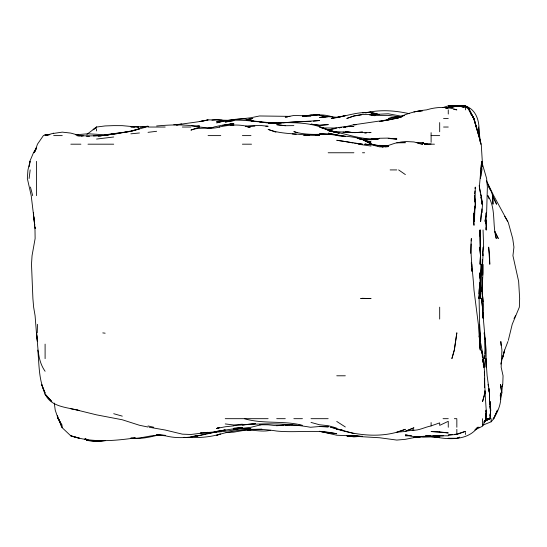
<?xml version="1.0" encoding="UTF-8"?>
<svg xmlns="http://www.w3.org/2000/svg" width="547" height="547" viewBox="0 0 547 547"><rect width="100%" height="100%" fill="white"/><g stroke="black" fill="none" stroke-linecap="round" stroke-linejoin="round"><path stroke-width="0.82" d="M483.076 312.624L483.063 318.087L483.001 312.624M483.097 301.712L482.064 290.013L482.133 281.432L482.044 290.013L482.57 295.913L482.201 293.705M474.413 212.81L474.358 221.391L475.165 204.229L475.275 187.074L475.111 188.633M481.886 208.913L481.859 212.81L482.536 204.229L481.059 196.435M37.264 332.904L37.463 324.323M479.179 185.515L480.259 192.537M480.362 284.556L480.683 298.587L480.505 279.093M470.7 253.364L471.104 244.003M473.996 213.426L473.996 225.316L473.497 221.391L473.996 213.426L473.497 221.391M484.84 355.516L484.704 358.634L485.435 350.059L485.025 341.478L484.909 353.957M485.948 413.224L485.715 418.681L486.221 410.106L484.95 391.385M486.016 411.665L486.085 410.106L486.146 418.681L482.57 426.181L474.775 429.99M471.24 240.885L471.35 238.547C470.003 255.798 473.018 272.864 473.976 290.013L478.358 324.323L480.232 350.059L479.445 341.478L480.533 350.059L479.411 343.037M481.62 289.233L481.702 287.674M482.044 290.013L482.98 272.857L482.864 264.276L482.721 275.086M485.757 215.928L485.032 221.391L486.625 212.81L487.37 187.074L486.632 178.5L481.606 161.344L479.35 187.074L481.141 195.655L481.88 204.229L481.087 197.214L481.941 202.67M478.919 293.91L479.89 282.211M481.073 168.36L481.62 161.344M500.231 396.069L500.519 392.944C501.941 402.195 498.392 411.009 493.531 418.681L497.503 410.106L493.777 418.681L491.151 421.785L482.57 425.279M502.522 384.37L501.729 392.944L500.402 384.37L501.907 392.944L500.32 399.187M482.741 252.119L483.233 247.121L482.871 255.702L482.57 251.935L482.974 255.702L482.563 264.276L482.399 259.599M479.309 294.689L478.912 298.587C483.015 275.859 479.404 252.837 480.273 229.966L480.437 255.702L480.006 264.276L480.464 255.702L479.931 229.966L479.986 236.201M479.466 293.13L479.705 290.792M474.543 194.096L474.864 190.978M482.139 280.625L482.488 277.384M474.899 206.575L474.187 212.81L475.446 204.229L474.399 195.655L474.953 201.891M489.873 415.563L490.057 414.004M490.338 411.665L490.208 401.525L490.721 410.106L489.818 418.681L484.02 421.716M29.114 178.5L30.167 169.919M29.128 166.801L29.832 161.344L33.47 152.763L36.519 147.984L33.887 152.763L36.519 147.451L35.117 151.245M485.962 214.369L486.167 212.81L486.078 229.966L486.003 227.627M480.922 174.602L480.41 178.5L481.969 169.919L481.565 165.242M481.134 173.037L481.339 171.478M29.463 165.242L30.078 161.344L27.938 170.055L27.35 178.5L31.213 195.655L34.769 225.289L33.791 216.708M481.08 169.139L482.297 161.344L481.237 144.189L473.729 118.453L469.394 109.872L465.415 106.692L456.841 106.056L446.701 108.012M480.56 171.478L480.82 169.919M508.307 340.378L512.218 324.323L519.349 307.168L519.65 298.587L518.645 281.432L512.936 255.702L513.941 247.121L512.71 238.547L508.307 222.561L493.695 195.655L486.42 180.64M484.526 393.724L482.57 401.525L485.175 392.944L484.375 378.127M500.731 364.097L504.621 350.059L502.399 358.634L504.662 350.059L507.937 341.478M35.042 151.239L37.456 144.189L43.377 135.608L45.1 134.76L49.777 134.753M501.763 386.708L502.269 385.15M501.941 386.708L502.768 384.37L503.055 375.789L501.155 367.215L501.927 350.059L500.813 341.478L501.018 345.376M514.016 318.607L515.5 315.749M483.938 422.599L486.666 418.681L491.151 418.681L491.151 421.785M86.884 134.384L96.566 127.034L105.14 125.933L113.721 125.625L122.296 125.66L138.856 127.171L137.659 127.034M479.322 427.262L477.825 427.262C467.712 440.834 449.025 439.781 434.222 436.793L439.685 437.511L431.104 436.622L413.949 437.272L420.185 436.793M485.497 419.734L486.666 418.681M93.175 129.721L96.566 126.972L93.263 129.721M485.709 420.069L487.589 418.681M475.911 428.602L477.825 427.262M484.649 421.334L489.497 418.681M484.717 420.814L488.997 418.681M484.074 421.272L490.098 418.681L490.666 410.106L489.456 401.525L489.503 392.944L487.124 375.789L485.914 358.634L486.139 367.215L486.112 350.059L483.083 315.749L483.644 307.168L482.707 296.583M402.25 116.607L396.213 118.453L396.794 118.35C406.236 113.591 416.158 110.911 426.585 109.872C436.417 106.87 447.056 106.398 456.841 109.872L453.723 109.359M219.381 427.515L216.653 428.527L219.703 427.515L216.653 428.424L225.234 426.783L233.815 425.846M199.498 127.034L190.924 130.111C200.175 126.453 210.185 129.776 219.607 127.034M220.557 433.956C208.858 437.634 196.079 438.01 183.901 437.327M219.778 434.174L216.653 435.268C236.085 429.005 256.57 427.816 276.7 431.043C296.72 433.046 316.891 429.183 336.747 433.75L319.592 431.255L336.747 435.227L357.02 436.13M396.794 118.35L402.25 116.47L396.794 118.33M442.803 107.615L448.26 105.851L465.415 106.002C477.736 110.022 480.232 124.326 478.604 135.608L478.522 127.034L480.362 141.844M457.62 433.86L465.415 431.371L456.841 434.475L448.26 435.056L452.157 434.626M445.887 108.149L456.841 106.2L446.728 108.012M445.839 108.149L448.26 107.403L452.157 107.274M446.646 107.957L448.26 107.472L445.969 108.08M53.674 133.147L45.1 135.608L48.218 135.082M222.875 125.523L233.815 123.56L225.234 124.832L227.573 124.586M385.874 120.538L395.672 118.453L379.639 121.557L388.213 119.766L353.902 124.784L356.241 124.702M240.83 427.932C230.219 431.672 219.067 431.583 208.079 433.121L216.653 431.829L199.498 435.644L190.924 436.766L197.658 435.836L207.299 433.415M213.706 127.034L225.234 124.572L233.815 123.943L229.131 124.429M336.747 117.701L345.328 115.636L331.263 118.453C346.983 116.586 363.105 108.826 378.859 114.508M270.464 430.277C263.025 432.103 255.367 430.086 247.846 430.154M431.104 425.969C424.773 427.05 419.002 430.742 412.39 430.216M335.188 128.545L328.173 130.152L319.592 127.034L339.085 133.174M404.589 115.595L396.794 117.311L399.912 117.01M219.19 127.034C229.09 124.819 239.716 123.943 249.514 127.034L245.555 126.446M365.601 112.949C379.953 109.332 394.955 110.549 409.272 113.667M236.154 428.827L240.051 428.014M344.487 127.034L353.902 124.682L356.241 124.627M176.107 125.017C186.725 123.102 197.488 122.268 208.079 119.991L199.498 121.584L208.079 119.861L230.69 120.367M453.723 106.35L456.841 105.715L465.415 105.872L469.217 108.538L465.415 106.002L448.26 106.111L456.841 105.906L464.635 106.973M344.631 127.034L347.666 126.747M158.172 435.063C149.256 437.292 140.128 439.357 130.877 438.017M148.032 126.501L130.877 131.369L105.14 135.054L119.178 133.406M368.719 112.47L371.057 112.053L362.483 112.785L371.057 112.463L378.859 114.576L371.057 113.783L378.859 114.631M371.057 139.786L372.616 139.506M233.815 120.538L225.234 122.036L233.815 120.586M417.846 436.827L405.368 439.323L396.794 440.075L379.639 437.764L347.181 435.836L353.902 436.882L362.483 436.212M176.886 124.955L181.563 124.155M208.079 433.217L209.638 432.957M211.197 432.698L215.874 431.918M140.244 127.198L148.032 126.131M361.704 114.781L353.902 116.032L346.791 118.453L353.902 115.95L362.483 114.467L371.057 114.624L388.213 113.776L401.471 116.203M455.282 106.35L456.841 106.104M414.729 437.203L417.846 436.725L413.949 437.402L420.964 436.752M374.962 139.205L379.639 138.5L371.057 139.307L362.483 139.157L357.8 138.391M53.674 133.4L62.255 132.128L70.83 133.099L79.411 135.478M75.507 134.794L87.985 133.789L105.14 134.774L130.877 131.369L139.458 128.764C126.036 132.654 112.087 134.507 98.228 135.964M261.883 429.101L250.97 429.634L247.846 429.156M261.104 424.766L250.97 427.275L233.815 429.32M247.066 119.492L252.817 118.453L247.846 119.52L250.97 119.123L246.287 119.547M213.535 127.444L208.079 128.162L213.535 127.547M339.072 127.731L341.39 127.43M99.786 135.916L102.2 135.608L98.173 135.902M194.821 126.542L199.498 125.954L194.821 126.35M96.566 139.061L113.721 136.996M98.125 440.855L100.463 440.567M211.976 120.101L216.653 119.52L222.116 120.039M148.032 132.34L156.613 131.294M135.553 437.887C114.111 440.896 91.732 442.954 70.83 435.836L79.411 438.188L70.782 435.836L61.702 427.262L59.021 419.46L62.194 427.262L58.126 418.681L55.22 410.106L54.29 403.084M192.606 436.417L197.658 435.836C187.122 437.983 176.025 438.482 165.529 435.836L156.613 434.961L165.187 435.59C153.563 433.504 142.494 439.07 130.877 438.304L134.774 437.901M414.729 437.231L418.626 436.779M142.61 127.034L148.032 126.412M376.521 139.17L378.08 139C360.822 140.107 344.952 133.085 328.173 130.576L339.085 133.215M313.356 121.195L319.592 120.511L282.943 122.795M454.502 434.366L456.841 434.106M364.822 133.188L366.381 133.017M369.498 132.682L371.057 132.511C357.813 132.661 344.46 132.449 331.291 131.198M277.479 123.376L281.384 122.959M130.877 133.824L139.458 132.969M49.777 134.535L45.1 134.979L46.659 134.938M200.277 433.08L201.843 432.93M203.402 432.786L208.079 432.335L190.924 434.482L182.342 434.154L165.187 430.024L149.29 427.262M287.619 116.908L285.281 117.126L293.855 115.472L311.011 115.93L302.436 116.039C312.795 115.082 323.667 113.393 333.629 117.373M339.865 116.976L336.747 117.256L328.173 116.668L319.592 117.578L328.173 116.709L319.592 115.492L325.827 116.798M242.389 424.198L233.815 424.978L225.234 423.932M173.768 124.784L181.563 124.094M96.566 441.285L104.361 440.588L96.566 441.272L87.985 440.574L85.127 439.125L87.985 440.574L96.566 441.285L105.14 440.711M236.154 428.745L242.389 428.205L233.815 428.308L242.389 427.453L216.653 431.419L225.234 429.921L216.653 431.774L200.277 433.121M292.296 424.739L276.7 425.532L282.943 425.292M385.095 146.876L388.213 146.623L379.639 146.883L371.057 144.688L365.102 144.189L367.338 144.654M156.613 125.974C170.855 124.73 185.426 124.094 199.498 126.959M255.647 423.672L242.389 424.896L254.868 423.651M372.616 139.328L371.057 139.437L372.616 139.382M378.08 138.938L374.175 139.218L379.639 138.254L388.213 138.097L396.794 139.177L388.213 138.412L396.794 138.391L390.558 138.678M89.544 136.189L86.426 136.169M93.448 135.929L102.392 135.608L113.721 133.926L105.14 135.41L87.985 135.971L79.411 135.608L81.749 135.902M336.747 128.039L321.93 127.936M349.225 126.644L353.902 126.35C345.184 126.398 336.446 127.253 328.173 130.152C309.506 120.778 288.235 122.918 268.126 122.672L275.141 123.321M240.83 428.554L236.154 428.855L250.97 428.903L244.728 428.574M283.722 425.299L276.7 425.723L268.126 424.8L259.545 424.745M226.014 432.615L233.815 432.137L242.389 430.653L250.97 429.935L247.846 430.004M233.815 425.662C259.264 423.262 285.199 422.797 310.511 427.262L319.592 426.51L328.173 427.002M401.471 116.661L396.794 116.88L388.213 118.453L396.794 117.024L399.132 117.331L397.573 117.017M245.507 126.316L254.868 126.084M342.99 132.107L353.123 132.654L345.328 131.622L353.123 132.62M272.023 122.808L276.7 122.637L268.126 122.542L250.97 120.764M311.011 121.455L293.855 121.878L276.7 123.328L268.126 123.28L270.464 123.349M289.958 424.739L285.281 424.896L296.98 425.286M424.869 144.107L431.104 143.909M381.197 146.179L388.213 145.953L379.639 145.352L388.213 146.035M430.311 435.685L425.545 435.836L431.104 435.74L428.766 435.685M245.507 126.268L259.545 125.372L268.126 126.275L265.787 126.234M443.337 435.836L413.949 436.609L405.368 434.872L409.122 435.474M416.288 142.617L422.53 142.446L425.163 144.189L422.53 142.61L425.751 144.189L434.462 144.189M422.53 436.814L439.685 436.998L431.104 436.622M315.776 135.567L319.592 135.499L303.995 135.136M285.281 125.721L276.7 124.695L285.281 125.714L293.855 125.619M292.296 133.947L296.2 134.261M289.958 116.367L259.545 115.971L250.97 117.735L226.793 120.593C235.545 119.205 244.94 117.373 253.309 121.277M328.173 426.421L319.592 426.434L328.173 426.715M443.555 118.453L448.26 118.453M148.032 127.034L165.187 127.034M182.342 127.034L190.924 127.034M443.583 127.034L448.26 127.034M53.674 135.608L62.255 135.608M208.079 135.608L220.756 135.608M242.389 135.608L250.97 135.608M431.104 135.608L439.685 135.608M70.83 144.189L80.901 144.189M87.985 144.189L113.721 144.189M242.389 144.189L251.517 144.189M328.173 152.763L353.902 152.763M362.483 152.763L364.61 152.763M390.141 169.919L396.794 169.919M336.747 375.789L345.328 375.789M225.234 418.681L268.126 418.681M276.7 418.681L285.281 418.681M293.855 418.681L302.436 418.681M311.011 418.681L328.173 418.681M443.063 418.681L448.26 418.681M454.359 418.681L456.841 418.681M493.052 418.681L493.777 418.681M405.368 435.836L411.563 435.836M432.663 435.685L448.26 435.836M298.539 425.292L300.877 425.306M220.557 121.468L216.653 121.434L225.234 120.716L216.653 122.856C236.229 116.942 256.789 122.48 276.7 123.513L273.582 123.431M423.31 436.335L432.663 436.588L427.207 436.232M246.287 119.971L250.97 120.06L246.287 119.902M371.057 138.904L378.08 139.027M165.187 435.282L156.613 435.097L165.187 435.433M388.213 145.953L379.639 145.748L371.057 144.032C361.328 137.023 349.253 136.47 337.752 135.608L345.328 136.442L328.173 133.188L338.996 135.608L336.747 135.061M360.924 139.519L362.483 139.56L359.365 138.972M369.498 114.938L371.057 115M339.865 429.491L336.747 429.361L342.203 429.86M307.893 134.487L328.173 134.227L336.747 134.993L319.592 133.762L328.173 134.302C316.645 134.302 305.041 135.212 293.855 131.615L296.98 132.572M364.822 139.499L370.278 139.752M412.39 430.024L413.949 430.113L405.368 431.139L413.949 427.802L405.368 431.48L396.794 432.171L405.368 429.299C381.56 439.152 354.805 435.337 331.079 427.262M191.703 125.892L199.498 126.343M439.685 435.795L440.301 435.836M304.029 135.232L306.416 135.396M308.009 135.499L309.595 135.608C295.783 133.222 281.438 134.425 268.126 129.386L275.92 132.183M374.962 115.697L371.057 115.41L388.213 115.376L399.132 116.935M387.433 146.316L379.639 145.748L388.213 145.892L381.977 146.938C390.018 146.131 396.937 140.552 405.368 142.726L396.794 142.856L405.368 141.509L413.949 141.953L422.53 144.189L422.53 142.446M91.103 440.622L95.787 440.985M79.411 135.608L83.308 135.923M134.466 127.164L130.877 126.904L139.458 126.726L144.839 127.239M247.21 126.76L250.423 127.034L245.603 126.398M304.036 135.266L305.643 135.403M226.014 120.402L228.352 120.607M459.179 106.391L456.841 105.906L463.856 106.925L460.738 106.59M460.738 106.535L465.415 106.966M259.545 122.022L261.883 122.275M264.228 122.528L266.567 122.788M199.805 127.034L208.079 127.936M329.732 433.299L319.592 431.351M354.682 143.246L362.483 144.189L336.747 140.271L344.548 141.427M371.057 146.042L358.162 144.189M102.788 332.904L105.14 333.185M456.841 106.009L463.856 106.939M79.883 135.608L82.317 135.929M250.97 120.839L253.309 121.16M254.868 121.379L257.206 121.701M330.251 427.262L336.747 428.301L333.027 427.433M331.291 131.294L336.747 132.217L328.952 130.658L336.747 132.497L328.173 130.138L334.408 132.094M399.132 117.366L397.573 117.099L399.262 117.4M417.846 143.369L422.53 144.189M345.328 141.543L353.123 143.006M423.303 143.307L427.939 144.189M357.8 138.494L361.704 139.239M302.436 425.327C283.435 420.287 263.169 424.308 244.406 418.681M37.777 350.059C39.261 364.418 38.55 379.741 45.1 392.944L41.593 384.37L45.1 394.455L51.794 401.525L45.1 393.936C50.933 407.317 67.247 407.194 79.411 410.558M70.83 408.753L78.672 410.407M148.032 427.043L139.458 425.265L122.296 419.775L96.566 414.858L77.209 410.106M76.648 135.608L79.411 136.189M148.032 425.949L153.741 427.262M371.181 144.189L378.1 145.858M363.263 139.957L371.057 142.001L363.263 140.094L371.057 143.492L362.483 139.417L371.057 144.135M353.902 433.58L336.747 428.704M333.957 427.262L328.173 425.689L319.592 424.787L311.011 422.421M113.721 413.71L122.296 416.144M423.33 143.417L425.751 144.189M87.985 439.966L85.647 438.974L87.985 439.966L87.985 440.472L85.127 438.94L87.985 440.472M253.111 121.263L250.97 120.251L253.111 121.338M85.127 439.097L87.985 440.554M336.747 421.443L345.328 426.975M398.647 169.919L405.368 174.582M470.735 113.448L473.955 118.453L469.148 109.872L471.569 115.335M58.126 418.681L57.462 415.563L58.126 418.681L62.255 425.34M504.71 216.386L507.753 221.391M45.1 371.269C37.093 360.035 38.16 345.923 36.519 332.904L37.422 341.478L36.519 333.472M488.772 187.074L491.151 191.265L492.724 195.655L492.997 204.229L492.628 195.655L496.573 204.229L492.43 195.655M468.882 109.872L473.729 118.453L476.252 127.034M487.083 182.787L490.023 189.221M494.659 231.395L498.29 238.547L494.823 231.395M469.388 109.872L473.729 118.453M489.004 198.773L487.876 195.655C496.293 208.339 492.115 224.455 496.279 238.547L495.302 234.642M477.381 131.711L478.775 135.608M482.126 165.215L482.57 166.76L481.989 161.344M30.427 187.074L32.69 195.655M478.994 336.022C483.288 352.801 485.264 370.169 484.553 387.488M475.986 126.261L473.996 118.59L479.056 135.608L480.827 144.189L480.081 141.064M478.96 136.388L479.705 139.506M480.587 194.096L480.909 195.655M476.191 127.034L476.806 130.152M488.717 389.047L489.449 392.944L488.744 388.267L489.415 392.944L489.674 404.643M482.721 359.413L484.17 367.215M481.572 290.013L481.825 291.489M484.122 332.904L485.244 341.478L484.416 335.243M482.769 360.193L483.063 362.531M483.261 364.097L483.651 367.215L483.049 358.634L481.551 350.059L482.016 353.957M482.201 355.516L482.386 357.075M489.832 406.202L490.078 408.541M485.736 219.826L486.652 229.966M471.261 262.717L471.521 265.835M482.03 202.67L481.394 195.655L481.818 202.67M33.811 216.708L35.001 229.966L35.124 238.547L32.047 255.702L31.5 264.276L32.902 298.587L33.634 307.168L35.097 315.749L36.437 332.904M471.76 268.96L471.938 271.298M484.676 387.488L484.375 381.252M484.895 390.606L485.052 392.944M482.201 292.556L482.413 295.954M479.425 327.441L479.733 332.904L479.11 298.587L479.179 290.013L480.136 281.432L479.712 272.857L479.869 278.314M480.15 247.121L480.546 258.04L480.047 247.121L480.437 255.702L480.204 247.121L480.423 254.143M480.245 341.478L479.616 324.323L479.924 339.919M483.049 229.966L483.651 247.121M484.382 372.671L484.519 375.789L484.355 371.892M481.353 165.242L481.415 166.801M480.136 341.478L479.815 332.904L479.965 339.919M482.57 295.913L482.372 290.013L482.433 296.248M485.798 221.391L485.777 219.826L485.873 223.73M471.801 264.276L472.013 271.298M482.939 312.624L483.008 318.087M482.57 418.708L482.57 424.759M465.415 106.692L465.415 109.872M465.415 432.492L465.415 434.468M456.841 419.364L456.841 427.262M456.841 429.347L456.841 434.168M448.26 109.872L448.26 114.043M448.26 427.262L448.26 421.306L439.685 425.375L439.685 422.879L431.104 425.874L431.104 422.558M439.685 122.576L439.685 131.759M439.685 307.168L439.685 319.058M431.104 132.668L431.104 142.336M96.566 128.641L96.566 130.952M45.1 344.125L45.1 358.634M36.519 161.344L36.519 195.655M482.57 353.971L482.57 357.082L482.57 353.971M480.834 272.857L480.683 281.432L479.787 290.013L480.615 281.432L480.581 272.857L480.69 281.432L481.661 264.276L480.834 272.857M481.415 212.81L480.635 221.391L481.415 212.81M456.841 332.904L454.372 350.059L451.877 358.634L454.263 350.059L456.841 332.904M459.678 437.231L456.841 438.345L448.26 438.325L456.841 438.345L459.678 437.224M233.815 125.003L230.69 125.516L233.815 125.085M362.483 298.306L360.658 298.587L371.057 298.587L362.483 298.306M311.011 115.02L302.436 116.272L319.592 114.747L311.011 115.02M422.53 110.733L413.949 111.8L422.53 110.761M341.424 127.485L339.085 127.766L341.424 127.485M345.328 127.034L343.769 127.212L345.328 127.034M328.173 124.62L319.592 125.338L311.011 124.135L319.592 125.242L328.173 124.62M362.483 132.087L354.682 132.661L362.483 132.087M353.902 435.549L346.771 435.836L353.902 435.597L362.483 436.568L353.902 435.549M431.104 436.383L423.31 436.588L431.104 436.403M439.685 431.87L431.104 431.535L448.26 432.93L439.685 431.87M371.057 144.688L364.74 144.189L371.057 144.709M485.312 392.944L484.861 391.385L485.312 392.944M35.24 228.407L35.008 226.848L35.247 228.407M488.512 386.708L488.163 384.37L488.505 386.708M482.495 307.168L481.483 298.587L482.427 307.168L482.57 314.969L482.495 307.168M489.592 255.702L488.662 247.121L489.791 264.276L489.592 255.702M33.675 215.149L33.47 212.81L33.661 215.149M484.095 366.435L483.61 358.634L484.102 366.435"/></g></svg>
